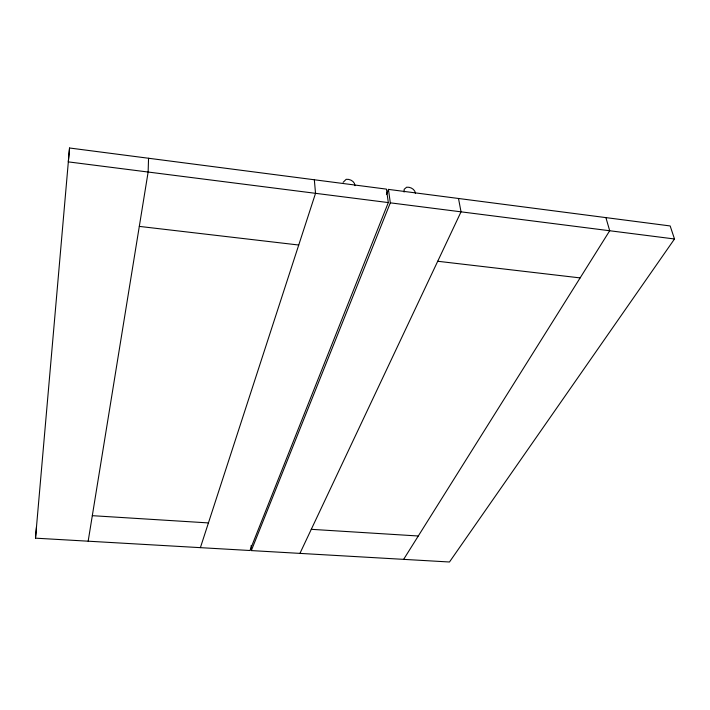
<?xml version="1.0" encoding="UTF-8"?>
<svg xmlns="http://www.w3.org/2000/svg" width="710" height="710" viewBox="0 0 710 710"><rect width="100%" height="100%" fill="white"/><g stroke="black" fill="none" stroke-linecap="round" stroke-linejoin="round"><path stroke-width="1.06" d="M148.55 158.259L148.133 172.033L88.164 541.197M35.5 538.162L69.544 147.999L386.435 189.126L388.308 202.581L249.947 550.507L35.5 538.162L36.521 526.598M69.544 147.999L68.311 161.88L388.308 202.581M200.389 547.659L315.533 193.324L314.335 179.772M386.409 194.549L388.432 189.384L670.169 225.949L674.5 238.986L449.474 562L251.322 550.587L251.154 545.502M251.322 550.587L390.322 202.838L388.432 189.384M343.125 182.337L346.178 179.31C350.021 178.831 354.902 181.503 355 185.692M299.931 553.392L461.03 211.837L458.5 198.48M403.635 559.356L609.704 230.741L605.896 217.606M92.309 515.673L208.429 522.915M311.282 529.323L418.279 535.997M139.302 226.392L298.741 245.021M437.715 261.262L580.132 277.903M390.322 202.838L674.5 238.986M415.492 193.537C415.208 189.419 410.486 186.748 406.644 187.209L404.185 189.286L404.096 192.064"/></g></svg>
